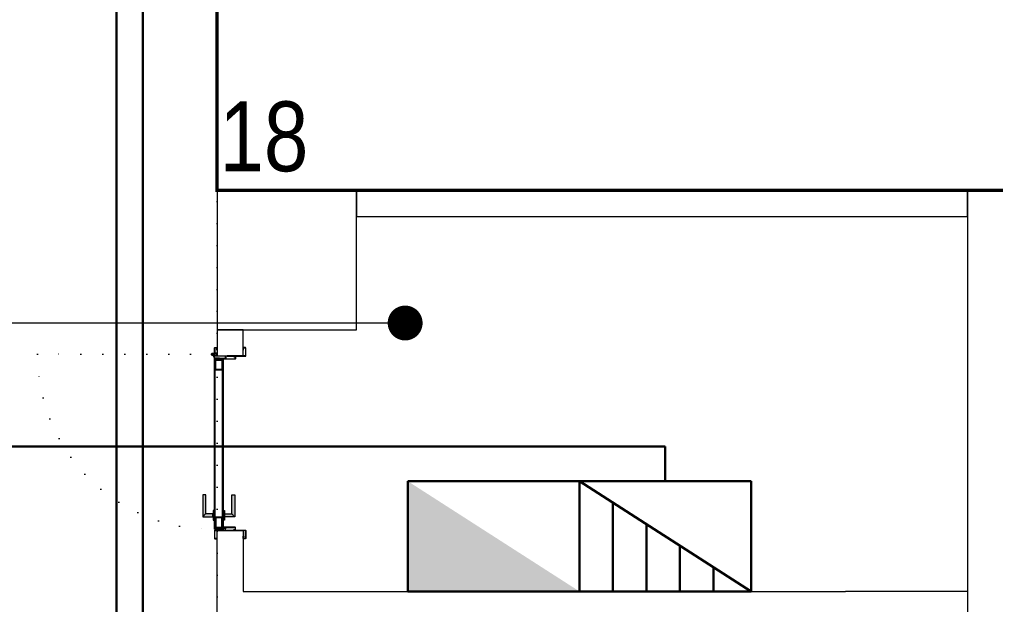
# Model space of a CAD drawing. Header units: metres. Extents: x -13194 to 152406, y -4219 to 19791.
# Drawn here: x 3547 to 4106, y 3042 to 3378 of the extents above; entities that cross this region are included whole.
import ezdxf
from ezdxf.enums import TextEntityAlignment as Align

# ---------------------------------------------------------------- set-up
doc = ezdxf.new("R2010")
doc.units = ezdxf.units.M
doc.header["$LTSCALE"] = 100
doc.header["$MEASUREMENT"] = 0
doc.linetypes.add('DOT2', pattern=[0.125, 0, -0.125])
doc.linetypes.add('HIDDEN', pattern=[0.375, 0.25, -0.125])
doc.layers.get('0').update_dxf_attribs({"color": 9, "lineweight": 9})
for name, color, linetype, lineweight in [('00', 9, 'Continuous', 9), ('01', 9, 'Continuous', 9), ('05S', 9, 'Continuous', 9), ('06B', 9, 'Continuous', 9), ('06D', 9, 'Continuous', 9), ('10', 9, 'Continuous', 9), ('20', 9, 'DOT2', 9), ('21', 9, 'Continuous', 9), ('21_mahal200', 9, 'Continuous', 9), ('E-AYDINLATMA VE PRİZ PANOSU', 7, 'Continuous', 30), ('E-BUSBAR', 7, 'Continuous', 30), ('E-LINYE', 7, 'Continuous', 30), ('E-UPS PANOSU', 7, 'Continuous', 30)]:
    doc.layers.add(name, color=color, linetype=linetype, lineweight=lineweight)
doc.styles.add('MuuM_TEXT-STANDART', font='ARIALN.TTF')
doc.dimstyles.new('MuuM_DIM200', dxfattribs={"dimscale": 20, "dimtxt": 2, "dimasz": 1, "dimexe": 1, "dimexo": 1, "dimgap": 1, "dimtad": 1, "dimdec": 1, "dimrnd": 0.5, "dimdsep": 46, "dimtxsty": 'MuuM_TEXT-STANDART', "dimblk": 'ARCHTICK', "dimcen": 0, "dimdle": 0.15, "dimclrd": 256, "dimclre": 256, "dimclrt": 256, "dimadec": 0, "dimazin": 0, "dimtfac": 5, "dimtdec": 1, "dimtix": 1, "dimtmove": 2, "dimatfit": 3, "dimldrblk": 'DOT', "dimfxl": 3, "dimfxlon": 1, "dimtolj": 1, "dimlwd": -1, "dimlwe": -1, "dimarcsym": 0})

# ---------------------------------------------------------------- blocks, each defined once
blk = doc.blocks.new('100_AYDINLATMA VE PRİZ PANOSU')
at = {"layer": 'E-AYDINLATMA VE PRİZ PANOSU', "color": 4}
for p, q in [((-3.072, 3.948), (3.072, 3.948)), ((-3.072, 0), (-3.072, 3.948)), ((3.072, 3.948), (3.072, 0)), ((3.072, 0), (-3.072, 0))]:
    blk.add_line(p, q, dxfattribs=at)
blk.add_solid([(3.072, 0), (-3.072, 0), (-3.072, 3.948)], dxfattribs=at)
blk = doc.blocks.new('100_UPS PANOSU')
at = {"layer": 'E-UPS PANOSU', "color": 4}
for p, q in [((-3.072, 3.948), (3.072, 3.948)), ((-3.072, 0), (-3.072, 3.948)), ((3.072, 0), (-3.072, 3.948)), ((3.072, 3.948), (3.072, 0)), ((-1.872, 0), (-1.872, 3.177)), ((-0.672, 0), (-0.672, 2.406)), ((0.528, 0), (0.528, 1.635)), ((1.728, 0), (1.728, 0.864)), ((3.072, 0), (-3.072, 0))]:
    blk.add_line(p, q, dxfattribs=at)
blk = doc.blocks.new('p-kolon_80x80')
blk.add_lwpolyline([(-40, -40), (40, -40), (40, 40), (-40, 40)], close=True)
blk = doc.blocks.new('2.bod.sitatik')
at = {"layer": '01'}
blk.add_lwpolyline([(4130, -5950), (4130, -5950), (4130, -5950), (4130, -5400), (4400, -5400), (4400, -5950), (4400, -5950), (4400, -5950), (4440, -5950), (4440, -5350), (4090, -5350), (4090, -5950), (4130, -5950)], dxfattribs=at)
blk.add_blockref('p-kolon_80x80', (3700, -5390), dxfattribs=at)
blk = doc.blocks.new('p-işyeri')
at = {"color": 0, "const_width": 2}
blk.add_lwpolyline([(200, 0), (200, 700), (-200, 700), (-200, 0)], close=True, dxfattribs=at)
blk = doc.blocks.new('gr-p-barel kilitli kapı kolu')
at = {"layer": '05S'}
h = blk.add_hatch(color=256, dxfattribs=at)
h.paths.add_polyline_path([(1.3, 0.8), (-1.3, 0.8), (-1.3, 0.7), (1.3, 0.7)])
h.paths.add_polyline_path([(2.75, 0.7), (-2.75, 0.7), (-2.75, 0), (2.75, 0)])
h.paths.add_polyline_path([(-11.7, 4.9), (-11.7, 6.7), (0.9, 6.7), (0.9, 0.8), (-0.9, 0.8), (-0.9, 4.9)])
at = {"flags": 128}
for points in [[(-0.9, 0.8), (-0.9, 4.9), (-11.7, 4.9), (-11.7, 6.7), (0.9, 6.7), (0.9, 0.8)], [(-0.8, 5), (0.8, 6.6)]]:
    blk.add_lwpolyline(points, dxfattribs=at)
blk.add_lwpolyline([(-2.75, 0), (-2.75, 0.7), (2.75, 0.7), (2.75, 0)])
blk.add_lwpolyline([(-1.3, 0.7), (1.3, 0.7), (1.3, 0.8), (-1.3, 0.8)], close=True)
blk = doc.blocks.new('prf-scr2')
at = {"linetype": 'DOT2', "ltscale": 10}
blk.add_line((0, 0.19), (0, -1.06), dxfattribs=at)
for p, q in [((0.09, -0.24), (-0.09, -0.2)), ((-0.09, -0.24), (0.09, -0.28)), ((0.09, -0.32), (-0.09, -0.28)), ((-0.09, -0.32), (0.09, -0.36)), ((0.09, -0.4), (-0.09, -0.36)), ((-0.09, -0.4), (0.09, -0.44)), ((0.09, -0.48), (-0.09, -0.44)), ((-0.09, -0.48), (0.09, -0.52)), ((0.09, -0.56), (-0.09, -0.52)), ((-0.09, -0.56), (0.09, -0.6)), ((0.09, -0.64), (-0.09, -0.6)), ((-0.09, -0.64), (0.09, -0.68)), ((0.09, -0.72), (-0.09, -0.68)), ((-0.09, -0.72), (0.09, -0.76)), ((0.06, -0.84), (-0.08, -0.76)), ((-0.07, -0.8), (0.06, -0.84)), ((0.09, -0.17), (0, -0.15)), ((0, -0.18), (0.09, -0.2))]:
    blk.add_line(p, q)
blk.add_lwpolyline([(0.23, 0), (-0.23, 0), (-0.23, -0.01), (-0.12, -0.14), (0.12, -0.14), (0.23, -0.01), (0.23, 0)], close=True)
for points in [[(0.23, -0.01), (-0.23, -0.01)], [(-0.09, -0.14), (-0.09, -0.2), (-0.12, -0.22), (-0.12, -0.23), (-0.09, -0.24), (-0.09, -0.28), (-0.12, -0.3), (-0.12, -0.31), (-0.09, -0.32), (-0.09, -0.36), (-0.12, -0.38), (-0.12, -0.39), (-0.09, -0.4), (-0.09, -0.44), (-0.12, -0.46), (-0.12, -0.46), (-0.09, -0.48), (-0.09, -0.52), (-0.12, -0.54), (-0.12, -0.54), (-0.09, -0.56), (-0.09, -0.6), (-0.12, -0.62), (-0.12, -0.62), (-0.09, -0.64), (-0.09, -0.68), (-0.12, -0.69), (-0.12, -0.7), (-0.09, -0.72), (-0.09, -0.73), (-0.08, -0.76), (-0.1, -0.77), (-0.1, -0.78), (-0.07, -0.8), (-0.01, -0.94), (0, -0.95), (0.01, -0.94), (0.08, -0.76), (0.09, -0.76), (0.12, -0.74), (0.12, -0.73), (0.09, -0.72), (0.09, -0.68), (0.12, -0.66), (0.12, -0.66), (0.09, -0.64), (0.09, -0.6), (0.12, -0.58), (0.12, -0.58), (0.09, -0.56), (0.09, -0.52), (0.12, -0.5), (0.12, -0.5), (0.09, -0.48), (0.09, -0.44), (0.12, -0.43), (0.12, -0.42), (0.09, -0.4), (0.09, -0.36), (0.12, -0.35), (0.12, -0.34), (0.09, -0.32), (0.09, -0.28), (0.12, -0.27), (0.12, -0.26), (0.09, -0.24), (0.09, -0.2), (0.12, -0.19), (0.12, -0.18), (0.09, -0.17), (0.09, -0.14)]]:
    blk.add_lwpolyline(points)
blk = doc.blocks.new('K-SAC-01')
at = {"layer": '10'}
for points in [[(-4.6, 16.2, -0.414214), (-4.5, 16.3), (-0.1, 16.3, -0.414214), (0, 16.2), (0, 5.9), (0.2, 5.9), (0.2, 16.2, 0.414214), (-0.1, 16.5), (-4.5, 16.5, 0.414214), (-4.8, 16.2), (-4.8, 15.3, 0.414214), (-4.5, 15), (-3.4, 15), (-3.4, 15.2), (-4.5, 15.2, -0.414214), (-4.6, 15.3)], [(104.6, 16.2, 0.414214), (104.5, 16.3), (100.1, 16.3, 0.414214), (100, 16.2), (100, 5.9), (99.8, 5.9), (99.8, 16.2, -0.414214), (100.1, 16.5), (104.5, 16.5, -0.414214), (104.8, 16.2), (104.8, 15.3, -0.414214), (104.5, 15), (103.4, 15), (103.4, 15.2), (104.5, 15.2, 0.414214), (104.6, 15.3)], [(0.2, 10.3, -0.414214), (0.5, 10.6), (1.5, 10.6, -0.414214), (1.8, 10.3), (1.8, 3.9, -0.414214), (1.5, 3.6, -0.414214), (1.2, 3.9), (1.2, 4.8), (0.2, 4.8), (0.2, -1.2, -0.414214), (-0.1, -1.5), (-4.5, -1.5, -0.414214), (-4.8, -1.2), (-4.8, -0.3, -0.414214), (-4.5, 0), (-3.4, 0), (-3.4, -0.2), (-4.5, -0.2, 0.414214), (-4.6, -0.3), (-4.6, -1.2, 0.414214), (-4.5, -1.3), (-0.1, -1.3, 0.414214), (0, -1.2), (0, 5), (1.4, 5), (1.4, 3.9, 0.414214), (1.5, 3.8, 0.414214), (1.6, 3.9), (1.6, 10.3, 0.414214), (1.5, 10.4), (0.5, 10.4, 0.414214), (0.4, 10.3), (0.4, 9.4), (0.2, 9.4)], [(99.8, 10.3, 0.414214), (99.5, 10.6), (98.5, 10.6, 0.414214), (98.2, 10.3), (98.2, 3.9, 0.414214), (98.5, 3.6, 0.414214), (98.8, 3.9), (98.8, 4.8), (99.8, 4.8), (99.8, -1.2, 0.414214), (100.1, -1.5), (104.5, -1.5, 0.414214), (104.8, -1.2), (104.8, -0.3, 0.414214), (104.5, 0), (103.4, 0), (103.4, -0.2), (104.5, -0.2, -0.414214), (104.6, -0.3), (104.6, -1.2, -0.414214), (104.5, -1.3), (100.1, -1.3, -0.414214), (100, -1.2), (100, 5), (98.6, 5), (98.6, 3.9, -0.414214), (98.5, 3.8, -0.414214), (98.4, 3.9), (98.4, 10.3, -0.414214), (98.5, 10.4), (99.5, 10.4, -0.414214), (99.6, 10.3), (99.6, 9.4), (99.8, 9.4)], [(-0.38, -2.01), (1, -1.37), (1, 1.5), (1.2, 1.5), (1.2, -1.5), (-0.27, -2.18, -14.796002)]]:
    blk.add_lwpolyline(points, format="xyb", close=True, dxfattribs=at)
for points in [[(98.8, 0.15), (98.8, 2.15), (99.1, 2.15), (99.1, 3.19), (1.5, 3.19), (1.5, 2.15), (1.8, 2.15), (1.8, 0.15), (1.5, 0.15), (1.5, 1.85), (1.2, 1.85), (1.2, 3.49), (99.4, 3.49), (99.4, 1.85), (99.1, 1.85), (99.1, 0.15)], [(98.8, 2.15), (98.8, 0.15), (99.4, 0.15), (99.4, -1.5), (1.2, -1.5), (1.2, 0.15), (1.8, 0.15), (1.8, 2.15), (2.1, 2.15), (2.1, -0.15), (1.5, -0.15), (1.5, -1.2), (99.1, -1.2), (99.1, -0.15), (98.5, -0.15), (98.5, 2.15), (98.8, 2.15)]]:
    blk.add_lwpolyline(points, dxfattribs=at)
for points in [[(2.1, 3), (8.1, 3), (8.1, -1), (2.1, -1)], [(2.4, 2.7), (7.8, 2.7), (7.8, -0.7), (2.4, -0.7)], [(98.5, 3), (92.5, 3), (92.5, -1), (98.5, -1)], [(98.2, 2.7), (92.8, 2.7), (92.8, -0.7), (98.2, -0.7)]]:
    blk.add_lwpolyline(points, close=True, dxfattribs=at)
blk.add_circle((-0.95, -2.5), 0.55, dxfattribs=at)
at = {"layer": '20', "linetype": 'HIDDEN'}
for points in [[(-0.2, -1.3), (-0.2, 0), (-1.7, 0), (-1.7, -1.3)], [(-0.4, -1.99), (-0.4, -0.2), (-1.5, -0.2), (-1.5, -1.99)]]:
    blk.add_lwpolyline(points, dxfattribs=at)
at = {"layer": '20'}
blk.add_lwpolyline([(-0.95, -2.5), (-0.95, -102.85)], dxfattribs=at)
blk.add_arc((-0.95, -2.5), 100.35, 270, 1.5131, dxfattribs=at)
at = {"layer": '06B'}
blk.add_blockref('gr-p-barel kilitli kapı kolu', (91.4, 3.51), dxfattribs=at)
at = {"layer": '06B', "xscale": -1, "rotation": 180}
blk.add_blockref('gr-p-barel kilitli kapı kolu', (91.4, -1.51), dxfattribs=at)
at = {"layer": '10', "xscale": -1, "rotation": 90}
blk.add_blockref('prf-scr2', (1.5, 1), dxfattribs=at)
at = {"layer": '10', "rotation": 270}
blk.add_blockref('prf-scr2', (99.1, 1.22), dxfattribs=at)
blk = doc.blocks.new('_ArchTick')
at = {"color": 0, "linetype": 'ByBlock', "const_width": 0.15}
blk.add_lwpolyline([(-0.5, -0.5), (0.5, 0.5)], dxfattribs=at)
blk = doc.blocks.new('_Dot')
at = {"color": 0, "linetype": 'ByBlock', "lineweight": -2}
blk.add_line((-0.5, 0), (-1, 0), dxfattribs=at)
at = {"color": 0, "linetype": 'ByBlock', "const_width": 0.5}
blk.add_lwpolyline([(-0.25, 0, 1), (0.25, 0, 1)], format="xyb", close=True, dxfattribs=at)
blk = doc.blocks.new('2.bod.Mimari')
at = {"layer": '00'}
for points in [[(4020, -5365), (4090, -5365), (4090, -5350), (3740, -5350), (3740, -5365), (4020, -5365)], [(3660, -5445), (3675, -5445), (3675, -5430)], [(3675, -5430), (3660, -5430), (3660, -5445)], [(3660, -5965), (3660, -5545), (3675, -5545), (3675, -5580), (4020, -5580)], [(4090, -5580), (4020, -5580)]]:
    blk.add_lwpolyline(points, dxfattribs=at)
at = {"layer": '20'}
blk.add_lwpolyline([(3660, -6230), (4440, -6230), (4440, -4550), (3660, -4550)], close=True, dxfattribs=at)
at = {"rotation": 270}
blk.add_blockref('K-SAC-01', (3660, -5445), dxfattribs=at)
at = {"layer": '06D', "color": 89, "linetype": 'HIDDEN', "true_color": 0x2e4d23, "rotation": 90}
blk.add_blockref('p-işyeri', (4360, -5150), dxfattribs=at)
at = {"layer": '21', "style": 'MuuM_TEXT-STANDART'}
blk.add_text('18', height=40, dxfattribs=at).set_placement((3712.34, -5351.08), align=Align.BOTTOM_RIGHT)
at = {"layer": '21_mahal200'}
blk.add_leader([(3767.79, -5426.1), (3478.88, -5426.1)], dimstyle='MuuM_DIM200', override={"dimasz": 1, "dimfxl": 10}, dxfattribs=at)

msp = doc.modelspace()

# ---------------------------------------------------------------- linework, layer by layer
at = {"layer": 'E-BUSBAR', "color": 3}
for p, q in [((3602.5, 128.79), (3602.5, 3968.1)), ((3602.5, 37.03), (3602.5, 3968.1)), ((3617.5, 128.79), (3617.5, 3968.1)), ((3617.5, 37.03), (3617.5, 3968.1))]:
    msp.add_line(p, q, dxfattribs=at)
at = {"layer": 'E-LINYE', "color": 4}
for p, q in [((3916.8, 3133.17), (3423.98, 3133.17)), ((3916.8, 3113.17), (3916.8, 3133.17))]:
    msp.add_line(p, q, dxfattribs=at)

# ---------------------------------------------------------------- block references
for name in ['2.bod.sitatik', '2.bod.Mimari']:
    msp.add_blockref(name, (0, 8630))
at = {"layer": 'E-AYDINLATMA VE PRİZ PANOSU', "xscale": 16, "yscale": 16, "zscale": 16}
msp.add_blockref('100_AYDINLATMA VE PRİZ PANOSU', (3818.5, 3050), dxfattribs=at)
at = {"layer": 'E-UPS PANOSU', "xscale": 16, "yscale": 16, "zscale": 16}
msp.add_blockref('100_UPS PANOSU', (3916.8, 3050), dxfattribs=at)

doc.saveas('drawing.dxf')
